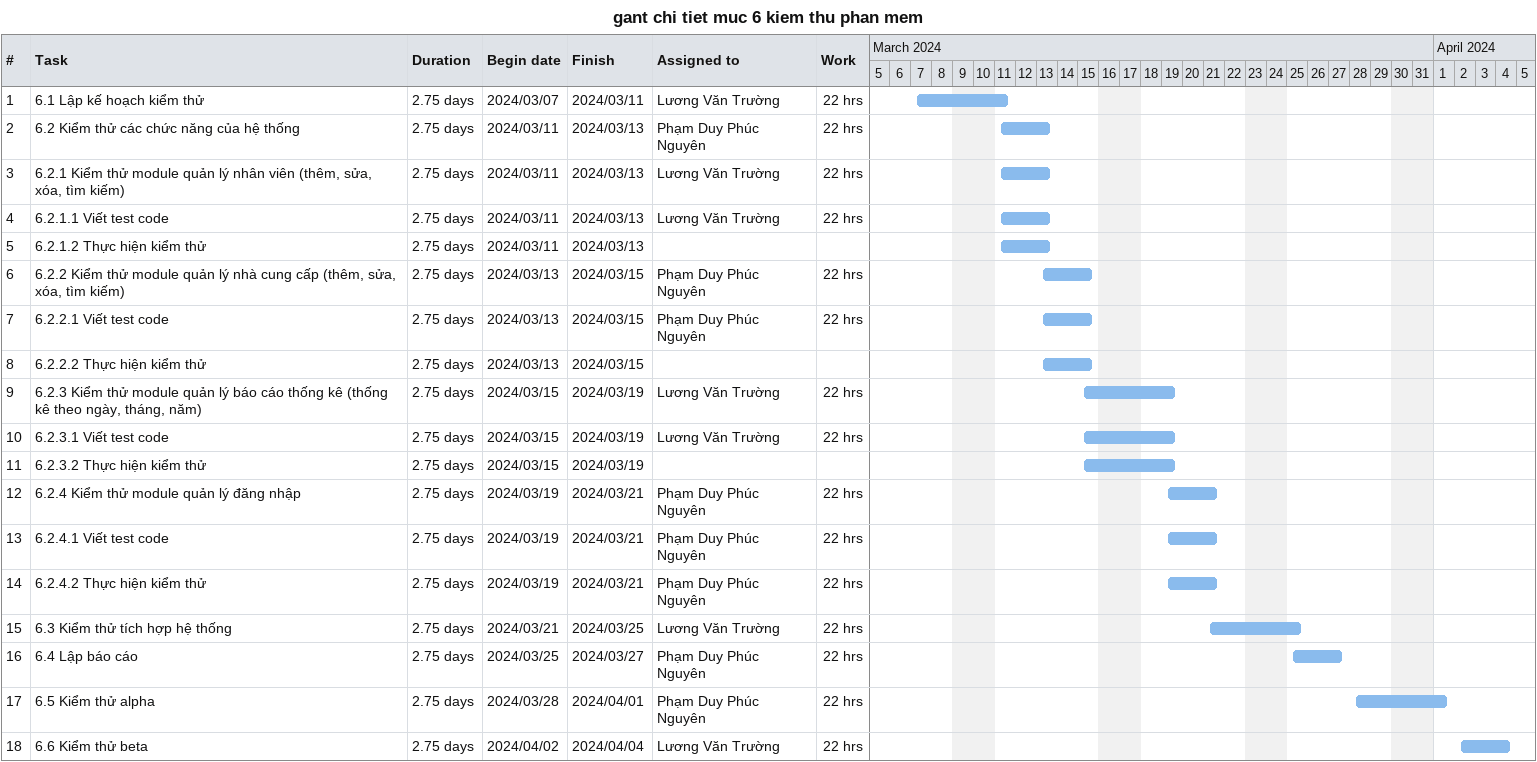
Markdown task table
gant chi tiet muc 6 kiem thu phan mem

| ID | Task | Duration | Start | Finish | Resources | Work (h) |
|---|---|---|---|---|---|---|
| 1 | 6.1 Lập kế hoạch kiểm thử | 2.75d | 2024-03-07 | 2024-03-11 | Lương Văn Trường | 22 |
| 2 | 6.2 Kiểm thử các chức năng của hệ thống | 2.75d | 2024-03-11 | 2024-03-13 | Phạm Duy Phúc Nguyên | 22 |
| 3 | 6.2.1 Kiểm thử module quản lý nhân viên (thêm, sửa, xóa, tìm kiếm) | 2.75d | 2024-03-11 | 2024-03-13 | Lương Văn Trường | 22 |
| 4 | 6.2.1.1 Viết test code | 2.75d | 2024-03-11 | 2024-03-13 | Lương Văn Trường | 22 |
| 5 | 6.2.1.2 Thực hiện kiểm thử | 2.75d | 2024-03-11 | 2024-03-13 |  |  |
| 6 | 6.2.2 Kiểm thử module quản lý nhà cung cấp (thêm, sửa, xóa, tìm kiếm) | 2.75d | 2024-03-13 | 2024-03-15 | Phạm Duy Phúc Nguyên | 22 |
| 7 | 6.2.2.1 Viết test code | 2.75d | 2024-03-13 | 2024-03-15 | Phạm Duy Phúc Nguyên | 22 |
| 8 | 6.2.2.2 Thực hiện kiểm thử | 2.75d | 2024-03-13 | 2024-03-15 |  |  |
| 9 | 6.2.3 Kiểm thử module quản lý báo cáo thống kê (thống kê theo ngày, tháng, năm) | 2.75d | 2024-03-15 | 2024-03-19 | Lương Văn Trường | 22 |
| 10 | 6.2.3.1 Viết test code | 2.75d | 2024-03-15 | 2024-03-19 | Lương Văn Trường | 22 |
| 11 | 6.2.3.2 Thực hiện kiểm thử | 2.75d | 2024-03-15 | 2024-03-19 |  |  |
| 12 | 6.2.4 Kiểm thử module quản lý đăng nhập | 2.75d | 2024-03-19 | 2024-03-21 | Phạm Duy Phúc Nguyên | 22 |
| 13 | 6.2.4.1 Viết test code | 2.75d | 2024-03-19 | 2024-03-21 | Phạm Duy Phúc Nguyên | 22 |
| 14 | 6.2.4.2 Thực hiện kiểm thử | 2.75d | 2024-03-19 | 2024-03-21 | Phạm Duy Phúc Nguyên | 22 |
| 15 | 6.3 Kiểm thử tích hợp hệ thống | 2.75d | 2024-03-21 | 2024-03-25 | Lương Văn Trường | 22 |
| 16 | 6.4 Lập báo cáo | 2.75d | 2024-03-25 | 2024-03-27 | Phạm Duy Phúc Nguyên | 22 |
| 17 | 6.5 Kiểm thử alpha | 2.75d | 2024-03-28 | 2024-04-01 | Phạm Duy Phúc Nguyên | 22 |
| 18 | 6.6 Kiểm thử beta | 2.75d | 2024-04-02 | 2024-04-04 | Lương Văn Trường | 22 |
